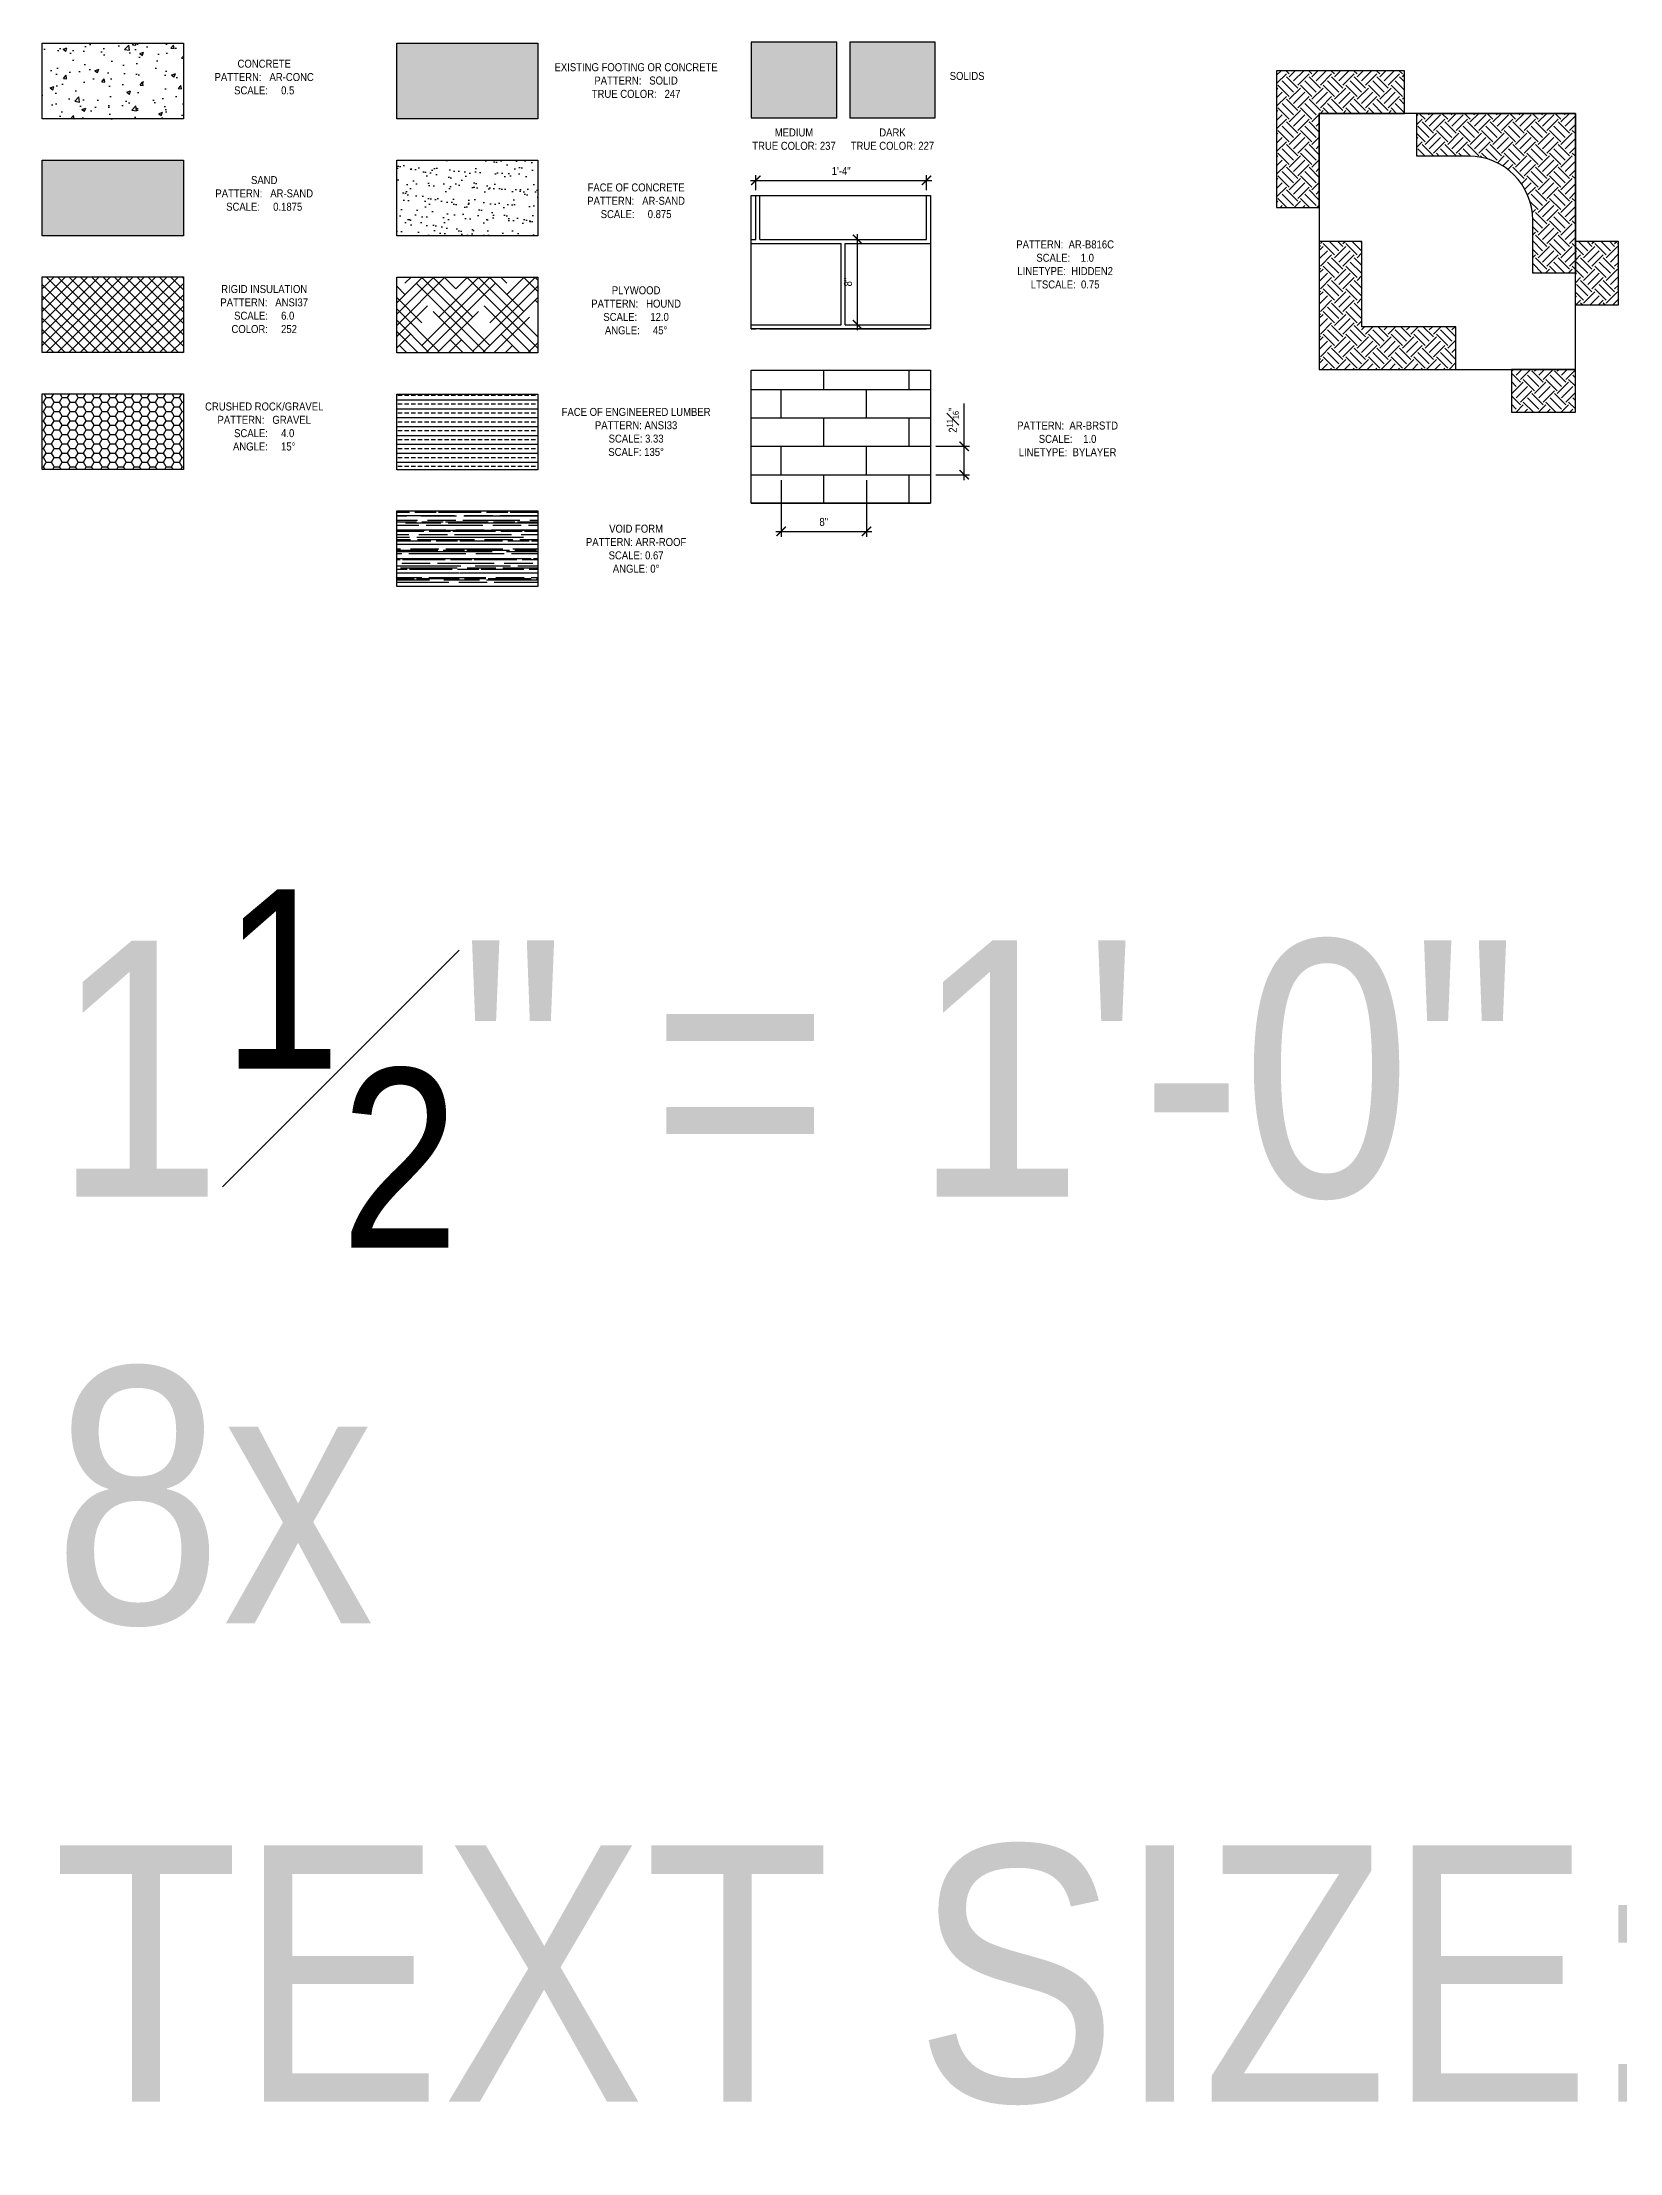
# Model space of a CAD drawing. Header units: inches. Extents: x -2661 to 42767, y -1222 to 9099.
# Drawn here: x 15168.7 to 15316.5, y 1395.1 to 1592.9 of the extents above; entities that cross this region are included whole.
import ezdxf

# ---------------------------------------------------------------- set-up
doc = ezdxf.new("R2010")
doc.units = ezdxf.units.IN
doc.header["$LTSCALE"] = 12
doc.header["$MEASUREMENT"] = 0
doc.header["$PDMODE"] = 3
doc.linetypes.add('HIDDEN2', pattern=[0.1875, 0.125, -0.0625])
doc.layers.get('0').update_dxf_attribs({"linetype": 'CONTINUOUS'})
doc.layers.get('DefPoints').update_dxf_attribs({"color": 251, "linetype": 'CONTINUOUS'})
for name, color, linetype in [('S-ANNO-DIMS', 2, 'CONTINUOUS'), ('S-ANNO-NOTE', 4, 'CONTINUOUS'), ('S-FNDN-WALL', 4, 'CONTINUOUS')]:
    doc.layers.add(name, color=color, linetype=linetype)
doc.layers.add('S-ANNO-NONPLOT', color=253, linetype='CONTINUOUS', plot=False, transparency=0.5)
for name, color, linetype, true_color, transparency in [('S-HATCH-SOIL', 7, 'CONTINUOUS', 0x8f8f8f, 0.8), ('S-POCHE-227', 7, 'CONTINUOUS', 0xe3e3e3, 0.8), ('S-POCHE-237', 7, 'CONTINUOUS', 0xededed, 0.8), ('S-POCHE-247', 7, 'CONTINUOUS', 0xf7f7f7, 0.8)]:
    doc.layers.add(name, color=color, linetype=linetype, true_color=true_color, transparency=transparency)
doc.layers.add('S-HATCH1', color=1, linetype='CONTINUOUS', transparency=0.5)
doc.layers.add('S-HATCH2', color=2, linetype='CONTINUOUS', transparency=0.5)
doc.styles.add('Arial', font='arial.ttf', dxfattribs={"width": 0.85})
doc.dimstyles.new('DIM-8_Se', dxfattribs={"dimscale": 8, "dimtxt": 0.09375, "dimasz": 0.109375, "dimexe": 0.0625, "dimexo": 0.0625, "dimgap": 0.0625, "dimtad": 1, "dimdec": 4, "dimzin": 11, "dimdsep": 46, "dimlunit": 4, "dimtxsty": 'Arial', "dimblk": 'ARCHTICK', "dimcen": 0.125, "dimdle": 0.0625, "dimclrd": 256, "dimclre": 256, "dimclrt": 4, "dimadec": 0, "dimazin": 0, "dimtfac": 0.75, "dimtdec": 4, "dimtmove": 0, "dimatfit": 3, "dimfxl": 1, "dimfrac": 1, "dimtolj": 1, "dimtzin": 0, "dimarcsym": 0})
pattern_1 = [(45, (12723.7677, 566.3868), (1e-16, 2.12132034), [1.5, -1.5]), (45, (12723.37, 566.7845), (1e-16, 2.12132034), [1.5, -1.5]), (45, (12722.9722, 567.1823), (1e-16, 2.12132034), [1.5, -1.5]), (135, (12722.9722, 567.4475), (-2.12132034, 5e-16), [1.5, -1.5]), (135, (12723.37, 567.8452), (-2.12132034, 5e-16), [1.5, -1.5]), (135, (12723.7677, 568.243), (-2.12132034, 5e-16), [1.5, -1.5])]

# ---------------------------------------------------------------- blocks, each defined once
blk = doc.blocks.new('_ARCHTICK')
at = {"color": 0, "linetype": 'ByBlock', "const_width": 0.15}
blk.add_lwpolyline([(-0.5, -0.5), (0.5, 0.5)], dxfattribs=at)
blk = doc.blocks.new('*D777')
at = {"layer": 'DefPoints', "color": 0, "transparency": 16777216}
for p in [(15237.91, 1552.35), (15245.91, 1552.35), (15245.91, 1547.05)]:
    blk.add_point(p, dxfattribs=at)
at = {"layer": 'S-ANNO-DIMS', "lineweight": -2, "transparency": 16777216}
for p, q in [((15237.91, 1551.85), (15237.91, 1546.55)), ((15245.91, 1551.85), (15245.91, 1546.55)), ((15237.41, 1547.05), (15246.41, 1547.05))]:
    blk.add_line(p, q, dxfattribs=at)
at = {"layer": 'S-ANNO-DIMS', "lineweight": -2, "transparency": 16777216, "xscale": 0.875, "yscale": 0.875, "zscale": 0.875, "rotation": 180}
blk.add_blockref('_ARCHTICK', (15237.91, 1547.05), dxfattribs=at)
at = {"layer": 'S-ANNO-DIMS', "lineweight": -2, "transparency": 16777216, "xscale": 0.875, "yscale": 0.875, "zscale": 0.875}
blk.add_blockref('_ARCHTICK', (15245.91, 1547.05), dxfattribs=at)
at = {"layer": 'S-ANNO-DIMS', "color": 4, "transparency": 16777216, "insert": (15241.91, 1547.93), "char_height": 0.75, "attachment_point": 5, "style": 'Arial'}
blk.add_mtext('\\A1;8"', dxfattribs=at)
blk = doc.blocks.new('*D778')
at = {"layer": 'DefPoints', "color": 0, "transparency": 16777216}
for p in [(15251.91, 1555.02), (15255.07, 1555.02), (15251.91, 1552.35)]:
    blk.add_point(p, dxfattribs=at)
at = {"layer": 'S-ANNO-DIMS', "lineweight": -2, "transparency": 16777216}
for p, q in [((15255.07, 1555.02), (15255.07, 1559.04)), ((15252.41, 1555.02), (15255.57, 1555.02)), ((15255.07, 1551.85), (15255.07, 1555.02)), ((15252.41, 1552.35), (15255.57, 1552.35))]:
    blk.add_line(p, q, dxfattribs=at)
at = {"layer": 'S-ANNO-DIMS', "lineweight": -2, "transparency": 16777216, "xscale": 0.875, "yscale": 0.875, "zscale": 0.875}
for p, rotation in [((15255.07, 1555.02), 90), ((15255.07, 1552.35), 270)]:
    blk.add_blockref('_ARCHTICK', p, dxfattribs=dict(at, rotation=rotation))
at = {"layer": 'S-ANNO-DIMS', "color": 4, "transparency": 16777216, "insert": (15254, 1557.47), "char_height": 0.75, "attachment_point": 5, "rotation": 90, "style": 'Arial'}
blk.add_mtext('\\A1;2{\\H0.75x;\\S11#16;}"', dxfattribs=at)
blk = doc.blocks.new('*D779')
at = {"layer": 'DefPoints', "color": 0, "transparency": 16777216}
for p in [(15245.07, 1574.41), (15245.07, 1574.41), (15245.07, 1566.41)]:
    blk.add_point(p, dxfattribs=at)
at = {"layer": 'S-ANNO-DIMS', "lineweight": -2, "transparency": 16777216}
blk.add_line((15245.07, 1565.91), (15245.07, 1574.91), dxfattribs=at)
at = {"layer": 'S-ANNO-DIMS', "lineweight": -2, "transparency": 16777216, "xscale": 0.875, "yscale": 0.875, "zscale": 0.875}
for p, rotation in [((15245.07, 1574.41), 90), ((15245.07, 1566.41), 270)]:
    blk.add_blockref('_ARCHTICK', p, dxfattribs=dict(at, rotation=rotation))
at = {"layer": 'S-ANNO-DIMS', "color": 4, "transparency": 16777216, "insert": (15244.18, 1570.41), "char_height": 0.75, "attachment_point": 5, "rotation": 90, "style": 'Arial'}
blk.add_mtext('\\A1;8"', dxfattribs=at)
blk = doc.blocks.new('*D780')
at = {"layer": 'DefPoints', "color": 0, "transparency": 16777216}
for p in [(15235.54, 1578.51), (15251.54, 1579.94), (15251.54, 1578.51)]:
    blk.add_point(p, dxfattribs=at)
at = {"layer": 'S-ANNO-DIMS', "lineweight": -2, "transparency": 16777216}
for p, q in [((15235.04, 1579.94), (15252.04, 1579.94)), ((15235.54, 1579.01), (15235.54, 1580.44)), ((15251.54, 1579.01), (15251.54, 1580.44))]:
    blk.add_line(p, q, dxfattribs=at)
at = {"layer": 'S-ANNO-DIMS', "lineweight": -2, "transparency": 16777216, "xscale": 0.875, "yscale": 0.875, "zscale": 0.875, "rotation": 180}
blk.add_blockref('_ARCHTICK', (15235.54, 1579.94), dxfattribs=at)
at = {"layer": 'S-ANNO-DIMS', "lineweight": -2, "transparency": 16777216, "xscale": 0.875, "yscale": 0.875, "zscale": 0.875}
blk.add_blockref('_ARCHTICK', (15251.54, 1579.94), dxfattribs=at)
at = {"layer": 'S-ANNO-DIMS', "color": 4, "transparency": 16777216, "insert": (15243.54, 1580.82), "char_height": 0.75, "attachment_point": 5, "style": 'Arial'}
blk.add_mtext('\\A1;1\'-4"', dxfattribs=at)

msp = doc.modelspace()

# ---------------------------------------------------------------- hatches: boundary and pattern name
at = {"layer": 'S-HATCH-SOIL'}
h = msp.add_hatch(dxfattribs=at)
h.set_pattern_fill('EARTH', color=256, scale=6, angle=45, style=0)
h.set_pattern_definition(pattern_1)
h.paths.add_polyline_path([(15288.34519, 1586.22129), (15296.34519, 1586.22129), (15296.34519, 1590.22129), (15284.34519, 1590.22129), (15284.34519, 1577.41107), (15288.34519, 1577.41107)])
h = msp.add_hatch(dxfattribs=at)
h.set_pattern_fill('EARTH', color=256, scale=6, angle=45, style=0)
h.set_pattern_definition(pattern_1)
edge = h.paths.add_edge_path()
edge.add_line((15312.34519, 1571.24441), (15308.34519, 1571.24441))
edge.add_line((15308.34519, 1571.24441), (15308.34519, 1576.22129))
edge.add_arc((15302.34519, 1576.22129), 6, 360, 450)
edge.add_line((15302.34519, 1582.22129), (15297.4897, 1582.22129))
edge.add_line((15297.4897, 1582.22129), (15297.4897, 1586.22129))
edge.add_line((15297.4897, 1586.22129), (15312.34519, 1586.22129))
edge.add_line((15312.34519, 1586.22129), (15312.34519, 1571.24441))
h = msp.add_hatch(dxfattribs=at)
h.set_pattern_fill('EARTH', color=256, scale=6, angle=45, style=0)
h.set_pattern_definition(pattern_1)
h.paths.add_polyline_path([(15292.34519, 1566.22129), (15292.34519, 1574.22129), (15288.34519, 1574.22129), (15288.34519, 1562.22129), (15301.15541, 1562.22129), (15301.15541, 1566.22129)])
h = msp.add_hatch(dxfattribs=at)
h.set_pattern_fill('EARTH', color=256, scale=6, angle=45, style=0)
h.set_pattern_definition(pattern_1)
h.paths.add_polyline_path([(15312.34519, 1574.24441), (15316.34519, 1574.24441), (15316.34519, 1568.24441), (15312.34519, 1568.24441)])
h = msp.add_hatch(dxfattribs=at)
h.set_pattern_fill('EARTH', color=256, scale=6, angle=45, style=0)
h.set_pattern_definition([(45, (12729.7909, 566.3868), (1e-16, 2.12132034), [1.5, -1.5]), (45, (12729.3931, 566.7845), (1e-16, 2.12132034), [1.5, -1.5]), (45, (12728.9954, 567.1823), (1e-16, 2.12132034), [1.5, -1.5]), (135, (12728.9954, 567.4475), (-2.12132034, 5e-16), [1.5, -1.5]), (135, (12729.3931, 567.8452), (-2.12132034, 5e-16), [1.5, -1.5]), (135, (12729.7909, 568.243), (-2.12132034, 5e-16), [1.5, -1.5])])
h.paths.add_polyline_path([(15306.34519, 1562.22129), (15306.34519, 1558.22129), (15312.34519, 1558.22129), (15312.34519, 1562.22129)])
h = msp.add_hatch(dxfattribs=at)
h.set_pattern_fill('HONEY', color=256, scale=4, style=0)
h.set_pattern_definition([(0, (12763.04634, 548.93406), (0.75, 0.4330127), [0.5, -1]), (120, (12763.04634, 548.93406), (-0.75, 0.4330127), [0.5, -1]), (60, (12763.04634, 548.93406), (1e-16, 0.866025404), [-1, 0.5])])
h.paths.add_polyline_path([(15168.66738, 1559.93373), (15181.89332, 1559.93373), (15181.89332, 1552.84597), (15168.66738, 1552.84597)])
at = {"layer": 'S-HATCH1', "linetype": 'HIDDEN2', "ltscale": 0.75}
h = msp.add_hatch(dxfattribs=at)
h.set_pattern_fill('AR-B816C', color=256, style=0)
h.set_pattern_definition([(0, (15251.915, 1566.0305), (8, 8), [15.625, -0.375]), (0, (15243.915, 1566.4055), (8, 8), [15.625, -0.375]), (90, (15251.915, 1566.0305), (-8, 8), [-8.375, 7.625]), (90, (15251.54, 1566.0305), (-8, 8), [-8.375, 7.625])])
h.paths.add_polyline_path([(15235.11926, 1578.5104), (15251.9146, 1578.5104), (15251.9146, 1566.0305), (15235.11926, 1566.0305)])
at = {"layer": 'S-HATCH1'}
h = msp.add_hatch(dxfattribs=at)
h.set_pattern_fill('ANSI37', color=252, scale=6, style=0)
h.set_pattern_definition([(45, (12770.72096, 570.8463), (-0.53033009, 0.53033009), []), (135, (12770.72096, 570.8463), (-0.53033009, -0.53033009), [])])
h.paths.add_polyline_path([(15168.66738, 1570.88985), (15181.89332, 1570.88985), (15181.89332, 1563.80209), (15168.66738, 1563.80209)])
h = msp.add_hatch(dxfattribs=at)
h.set_pattern_fill('HOUND', color=252, scale=12, angle=45, style=0)
h.set_pattern_definition([(45, (12000, 0), (1.59099026, 2.65165043), [12, -6]), (135, (12000, 0), (1.59099026, -2.65165043), [12, -6])])
h.paths.add_polyline_path([(15201.89332, 1570.87538), (15215.11926, 1570.87538), (15215.11926, 1563.78762), (15201.89332, 1563.78762)])
at = {"layer": 'S-HATCH1', "ltscale": 0.75}
h = msp.add_hatch(dxfattribs=at)
h.set_pattern_fill('AR-BRSTD', color=256, style=0)
h.set_pattern_definition([(0, (15249.9146, 1549.6842), (0, 2.667), []), (90, (15249.9146, 1549.684), (-4, 2.667), [2.667, -2.667])])
h.paths.add_polyline_path([(15235.11926, 1562.16406), (15251.9146, 1562.16406), (15251.9146, 1549.68415), (15235.11926, 1549.68415)])
at = {"layer": 'S-HATCH1'}
h = msp.add_hatch(dxfattribs=at)
h.set_pattern_fill('ANSI33', color=252, scale=3.333333, angle=135, style=0)
h.set_pattern_definition([(180, (12821.5619, 516.0368), (-1e-16, -0.83333333), []), (180, (12821.1452, 516.4534), (-1e-16, -0.83333333), [0.41666667, -0.20833333])])
h.paths.add_polyline_path([(15201.89332, 1559.90479), (15215.11926, 1559.90479), (15215.11926, 1552.81704), (15201.89332, 1552.81704)])
h = msp.add_hatch(dxfattribs=at)
h.set_pattern_fill('AR-RROOF', color=256, scale=0.666667, style=0)
h.set_pattern_definition([(0, (14046.4321, -756.8361), (1.46666667, 0.66666667), [10, -1.3333333, 3.3333333, -0.6666667]), (0, (14047.3188, -756.5027), (-0.66666667, 0.88666667), [2, -0.22, 4, -0.5]), (0, (14046.76545, -756.2694), (3.46666667, 0.44666667), [5.3333333, -0.9333333, 2.6666667, -0.6666667])])
h.paths.add_polyline_path([(15201.89332, 1548.96314), (15215.11926, 1548.96314), (15215.11926, 1541.87538), (15201.89332, 1541.87538)])
at = {"layer": 'S-HATCH2'}
h = msp.add_hatch(dxfattribs=at)
h.set_pattern_fill('AR-CONC', color=256, scale=0.5, style=0)
h.set_pattern_definition([(50, (12770.721, 559.8757), (3.586301, -0.3137607), [0.375, -4.125]), (355, (12770.721, 559.8757), (-0.6937567, 3.7609607), [0.3, -3.3]), (100.45144, (12771.0198, 559.8496), (2.8925442, 3.4472), [0.318701, -3.5057106]), (46.1842, (12770.721, 560.8757), (5.336207, -0.8275964), [0.5625, -6.1875]), (96.63564, (12771.1656, 560.807), (4.67331, 4.870593), [0.478052, -5.258569]), (351.18416, (12770.721, 560.8757), (4.67331, 4.870593), [0.45, -4.95]), (21, (12771.221, 560.6257), (2.9845353, -2.0130945), [0.375, -4.125]), (326, (12771.221, 560.6257), (1.2165767, 3.62575), [0.3, -3.3]), (71.45144, (12771.4697, 560.458), (4.201112, 1.6126558), [0.318701, -3.5057106]), (37.5, (12770.721, 559.8757), (0.0607993, 1.6644693), [0, -3.26, 0, -3.35, 0, -3.3125]), (7.5, (12770.721, 559.8757), (1.3153477, 1.9720586), [0, -1.91, 0, -3.185, 0, -1.2625]), (327.5, (12769.606, 559.8757), (2.6691122, -0.11277436), [0, -1.25, 0, -3.9, 0, -5.175]), (317.5, (12769.106, 559.8757), (2.9159308, 0.500525), [0, -1.625, 0, -2.59, 0, -3.675])])
h.paths.add_polyline_path([(15168.66738, 1592.78762), (15181.89332, 1592.78762), (15181.89332, 1585.69987), (15168.66738, 1585.69987)])
h = msp.add_hatch(dxfattribs=at)
h.set_pattern_fill('AR-SAND', color=256, scale=0.1875, angle=30, style=0)
h.set_pattern_definition([(67.5, (12770.72096, 559.87572), (-0.190868575, 0.30697156), [0, -0.285, 0, -0.31875, 0, -0.3046875]), (37.5, (12770.72096, 559.8757), (0.02279973, 0.62417598), [0, -0.15375, 0, -0.256875, 0, -0.0984375]), (357.5, (12770.52123, 559.7604), (0.50514308, 0.292869715), [0, -0.09375, 0, -0.3375, 0, -0.440625]), (347.5, (12770.52123, 559.7604), (0.40585204, 0.42434112), [0, -0.046875, 0, -0.22125, 0, -0.253125])])
h.paths.add_polyline_path([(15168.66738, 1581.8315), (15181.89332, 1581.8315), (15181.89332, 1574.74374), (15168.66738, 1574.74374)])
h = msp.add_hatch(dxfattribs=at)
h.set_pattern_fill('AR-SAND', color=256, scale=0.875, angle=30, style=0)
h.set_pattern_definition([(67.5, (12786.3319, 559.8757), (-0.89072, 1.43253395), [0, -1.33, 0, -1.4875, 0, -1.421875]), (37.5, (12786.332, 559.8757), (0.1063987, 2.9128212), [0, -0.7175, 0, -1.19875, 0, -0.459375]), (357.5, (12785.3999, 559.3376), (2.3573344, 1.3667253), [0, -0.4375, 0, -1.575, 0, -2.05625]), (347.5, (12785.3999, 559.3376), (1.8939762, 1.9802586), [0, -0.21875, 0, -1.0325, 0, -1.18125])])
h.paths.add_polyline_path([(15201.89332, 1581.8315), (15215.11926, 1581.8315), (15215.11926, 1574.74374), (15201.89332, 1574.74374)])
at = {"layer": 'S-POCHE-227'}
h = msp.add_hatch(color=256, dxfattribs=at)
h.dxf.hatch_style = 1
h.paths.add_polyline_path([(15244.34519, 1585.80333), (15252.34519, 1585.80333), (15252.34519, 1592.89109), (15244.34519, 1592.89109)])
at = {"layer": 'S-POCHE-237'}
h = msp.add_hatch(color=256, dxfattribs=at)
h.dxf.hatch_style = 1
h.paths.add_polyline_path([(15235.11926, 1592.89109), (15235.11926, 1585.80333), (15243.11926, 1585.80333), (15243.11926, 1592.89109)])
at = {"layer": 'S-POCHE-247'}
h = msp.add_hatch(color=256, dxfattribs=at)
h.dxf.hatch_style = 1
h.paths.add_polyline_path([(15201.89332, 1592.78762), (15215.11926, 1592.78762), (15215.11926, 1585.69987), (15201.89332, 1585.69987)])

# ---------------------------------------------------------------- linework, layer by layer
at = {"layer": 'S-ANNO-NONPLOT', "linetype": 'ByBlock'}
for p, q in [((15297.4897, 1586.22129), (15312.34519, 1586.22129)), ((15312.34519, 1586.22129), (15312.34519, 1571.24441))]:
    msp.add_line(p, q, dxfattribs=at)
for points in [[(15168.66738, 1592.78762), (15181.89332, 1592.78762), (15181.89332, 1585.69987), (15168.66738, 1585.69987)], [(15201.89332, 1592.78762), (15215.11926, 1592.78762), (15215.11926, 1585.69987), (15201.89332, 1585.69987)], [(15235.11926, 1592.89109), (15235.11926, 1585.80333), (15243.11926, 1585.80333), (15243.11926, 1592.89109), (15235.11926, 1592.89109)], [(15244.34519, 1585.80333), (15252.34519, 1585.80333), (15252.34519, 1592.89109), (15244.34519, 1592.89109), (15244.34519, 1585.80333)], [(15168.66738, 1581.8315), (15181.89332, 1581.8315), (15181.89332, 1574.74374), (15168.66738, 1574.74374)], [(15201.89332, 1581.8315), (15215.11926, 1581.8315), (15215.11926, 1574.74374), (15201.89332, 1574.74374)], [(15235.11926, 1578.5104), (15251.9146, 1578.5104), (15251.9146, 1566.0305), (15235.11926, 1566.0305)], [(15312.34519, 1574.24441), (15316.34519, 1574.24441), (15316.34519, 1568.24441), (15312.34519, 1568.24441)], [(15168.66738, 1570.88985), (15181.89332, 1570.88985), (15181.89332, 1563.80209), (15168.66738, 1563.80209)], [(15201.89332, 1570.87538), (15215.11926, 1570.87538), (15215.11926, 1563.78762), (15201.89332, 1563.78762)], [(15235.11926, 1562.16406), (15251.9146, 1562.16406), (15251.9146, 1549.68415), (15235.11926, 1549.68415)], [(15306.34519, 1562.22129), (15306.34519, 1558.22129), (15312.34519, 1558.22129), (15312.34519, 1562.22129)], [(15168.66738, 1559.93373), (15181.89332, 1559.93373), (15181.89332, 1552.84597), (15168.66738, 1552.84597)], [(15201.89332, 1559.90479), (15215.11926, 1559.90479), (15215.11926, 1552.81704), (15201.89332, 1552.81704)], [(15201.89332, 1548.96314), (15215.11926, 1548.96314), (15215.11926, 1541.87538), (15201.89332, 1541.87538)]]:
    msp.add_lwpolyline(points, close=True, dxfattribs=at)
for points in [[(15288.34519, 1586.22129), (15296.34519, 1586.22129), (15296.34519, 1590.22129), (15284.34519, 1590.22129), (15284.34519, 1577.41107), (15288.34519, 1577.41107), (15288.34519, 1586.22129)], [(15292.34519, 1566.22129), (15292.34519, 1574.22129), (15288.34519, 1574.22129), (15288.34519, 1562.22129), (15301.15541, 1562.22129), (15301.15541, 1566.22129), (15292.34519, 1566.22129)]]:
    msp.add_lwpolyline(points, dxfattribs=at)
msp.add_lwpolyline([(15312.34519, 1571.24441), (15308.34519, 1571.24441), (15308.34519, 1576.22129, 0.414213562), (15302.34519, 1582.22129), (15297.4897, 1582.22129), (15297.4897, 1586.22129), (15312.34519, 1586.22129), (15312.34519, 1571.24441)], format="xyb", dxfattribs=at)
at = {"layer": 'S-FNDN-WALL', "linetype": 'Continuous'}
msp.add_lwpolyline([(15288.34519, 1586.22129), (15288.34519, 1562.22129), (15312.34519, 1562.22129), (15312.34519, 1586.22129)], close=True, dxfattribs=at)

# ---------------------------------------------------------------- texts
at = {"layer": 'S-ANNO-NOTE', "style": 'Arial'}
for s, insert, char_height, width, attachment_point in [('CONCRETE\\PPATTERN:   AR-CONC \\PSCALE:     0.5', (15189.47177, 1589.62169), 0.75, 19.6151165, 5), ('EXISTING FOOTING OR CONCRETE\\PPATTERN:   SOLID\\PTRUE COLOR:   247', (15224.3228, 1589.29548), 0.75, 19.6151165, 5), ('SOLIDS', (15255.34519, 1589.72515), 0.75, 19.6151165, 5), ('MEDIUM \\PTRUE COLOR: 237', (15239.11926, 1583.80333), 0.75, 19.6151165, 5), ('DARK\\PTRUE COLOR: 227', (15248.34519, 1583.80333), 0.75, 19.6151165, 5), ('SAND\\PPATTERN:   AR-SAND \\PSCALE:     0.1875', (15189.47177, 1578.7173), 0.75, 19.6151165, 5), ('FACE OF CONCRETE\\PPATTERN:   AR-SAND \\PSCALE:     0.875', (15224.3228, 1578.02484), 0.75, 19.6151165, 5), ('PATTERN:  AR-B816C\\PSCALE:    1.0\\PLINETYPE:  HIDDEN2\\PLTSCALE:  0.75', (15264.53153, 1572.05962), 0.75, 19.6151165, 5), ('RIGID INSULATION\\PPATTERN:   ANSI37 \\PSCALE:     6.0\\PCOLOR:     252', (15189.47177, 1567.87911), 0.75, 19.6151165, 5), ('PLYWOOD\\PPATTERN:   HOUND \\PSCALE:     12.0\\PANGLE:     45%%D', (15224.3228, 1567.76118), 0.75, 19.6151165, 5), ('CRUSHED ROCK/GRAVEL\\PPATTERN:   GRAVEL \\PSCALE:     4.0\\PANGLE:     15%%D', (15189.47177, 1556.87125), 0.75, 19.6151165, 5), ('FACE OF ENGINEERED LUMBER\\PPATTERN:^IANSI33 \\PSCALE:^I3.33\\PSCALF:^I135°', (15224.3228, 1556.36092), 0.75, 19.6151165, 5), ('PATTERN:  AR-BRSTD\\PSCALE:    1.0\\PLINETYPE:  BYLAYER', (15264.7575, 1555.71328), 0.75, 19.6151165, 5), ('VOID FORM\\PPATTERN:^IARR-ROOF \\PSCALE:^I0.67\\PANGLE:^I0°', (15224.3228, 1545.41926), 0.75, 19.6151165, 5), ('\\A1;1{\\H0.7x;\\S1#2;\\H1.4286x;" = 1\'-0"\\P\\H0.99998x;8x\\PTEXT SIZE: \\H0.7x;\\S3#4;\\H1.4286x;"}', (15169.70251, 1513.50267), 24, 383.8709751, 1)]:
    msp.add_mtext(s, dxfattribs=dict(at, insert=insert, char_height=char_height, width=width, attachment_point=attachment_point))

# ---------------------------------------------------------------- dimensions: what is measured, and where the dimension line sits
at = {"layer": 'S-ANNO-DIMS'}
for base, p1, p2, angle, picture, middle in [((15251.5396, 1579.94247), (15235.5396, 1578.5104), (15251.5396, 1578.5104), 180, '*D780', (15243.5396, 1580.819)), ((15245.06712, 1574.4055), (15245.06712, 1566.4055), (15245.06712, 1574.4055), 270, '*D779', (15244.18419, 1570.4055)), ((15255.06712, 1555.01815), (15251.9146, 1552.35115), (15251.9146, 1555.01815), 270, '*D778', (15253.99752, 1557.46827)), ((15245.9146, 1547.04613), (15237.9146, 1552.35115), (15245.9146, 1552.35115), 180, '*D777', (15241.9146, 1547.92906))]:
    dim = msp.add_linear_dim(base=base, p1=p1, p2=p2, angle=angle, dimstyle='DIM-8_Se', dxfattribs=at)
    dim.commit()
    dim.dimension.update_dxf_attribs({"geometry": picture, "text_midpoint": middle})

doc.saveas('drawing.dxf')
